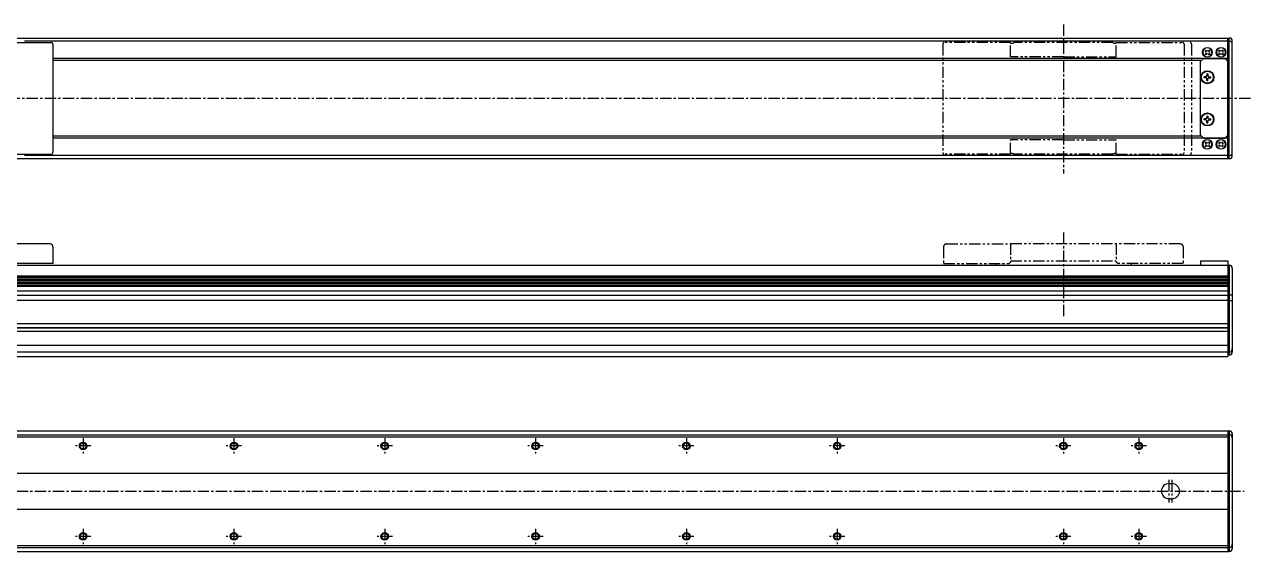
# Model space of a CAD drawing. Extents: x -609 to 649, y 141 to 558.
# Drawn here: x -164 to 649, y 208 to 558 of the extents above; entities that cross this region are included whole.
import ezdxf

# ---------------------------------------------------------------- set-up
doc = ezdxf.new("R2010")
doc.units = 0
for name, pattern in [('CENTER', [12, 7.5, -1.5, 1.5, -1.5]), ('CONTINOUS', [0]), ('PHANTOM', [15, 7.5, -1.5, 1.5, -1.5, 1.5, -1.5])]:
    doc.linetypes.add(name, pattern=pattern)
doc.layers.get('0').update_dxf_attribs({"linetype": 'CONTINUOUS'})
doc.layers.add('CENTER', color=1, linetype='CENTER')

msp = doc.modelspace()

# ---------------------------------------------------------------- linework, layer by layer
at = {"color": 7, "linetype": 'CONTINOUS'}
for p, q in [((-435.77, 548.73), (635.23, 548.73)), ((-189.77, 545.73), (-145.77, 545.73)), ((634.23, 546.66), (-163.62, 546.66)), ((-144.77, 544.73), (-144.77, 472.73)), ((634.23, 468.73), (634.23, 548.73)), ((634.23, 546.66), (635.23, 546.66)), ((635.23, 468.73), (635.23, 548.73)), ((637.23, 470.73), (637.23, 546.73)), ((619.19, 540.17), (619.79, 540.77)), ((619.6, 539.76), (619.19, 540.17)), ((619.19, 538.29), (619.6, 538.71)), ((619.79, 537.69), (619.19, 538.29)), ((619.79, 540.77), (620.2, 540.36)), ((620.2, 538.11), (619.79, 537.69)), ((621.25, 540.36), (621.66, 540.77)), ((621.66, 537.69), (621.25, 538.11)), ((621.66, 540.77), (622.27, 540.17)), ((622.27, 538.29), (621.66, 537.69)), ((622.27, 540.17), (621.85, 539.76)), ((621.85, 538.71), (622.27, 538.29)), ((628.19, 540.17), (628.79, 540.77)), ((628.6, 539.76), (628.19, 540.17)), ((628.19, 538.29), (628.6, 538.71)), ((628.79, 537.69), (628.19, 538.29)), ((628.79, 540.77), (629.2, 540.36)), ((629.2, 538.11), (628.79, 537.69)), ((630.25, 540.36), (630.66, 540.77)), ((630.66, 537.69), (630.25, 538.11)), ((630.66, 540.77), (631.27, 540.17)), ((631.27, 538.29), (630.66, 537.69)), ((631.27, 540.17), (630.85, 539.76)), ((630.85, 538.71), (631.27, 538.29)), ((634.23, 535.23), (-144.77, 535.23)), ((616.73, 533.73), (-144.77, 533.73)), ((616.23, 533.23), (618.23, 535.23)), ((616.23, 484.23), (616.23, 533.23)), ((618.23, 535.23), (632.23, 535.23)), ((634.23, 533.23), (632.23, 535.23)), ((634.23, 484.23), (634.23, 533.23)), ((618.53, 522.42), (618.53, 523.05)), ((619.47, 523.05), (618.53, 523.05)), ((619.47, 522.42), (618.53, 522.42)), ((620.41, 524.93), (620.41, 523.99)), ((620.41, 524.93), (621.04, 524.93)), ((620.41, 520.53), (620.41, 521.48)), ((620.41, 520.53), (621.04, 520.53)), ((621.04, 524.93), (621.04, 523.99)), ((621.04, 520.53), (621.04, 521.48)), ((621.98, 523.05), (622.93, 523.05)), ((621.98, 522.42), (622.93, 522.42)), ((622.93, 522.42), (622.93, 523.05)), ((620.41, 496.93), (620.41, 495.99)), ((620.41, 496.93), (621.04, 496.93)), ((621.04, 496.93), (621.04, 495.99)), ((618.53, 494.42), (618.53, 495.05)), ((619.47, 495.05), (618.53, 495.05)), ((619.47, 494.42), (618.53, 494.42)), ((620.41, 492.53), (620.41, 493.48)), ((620.41, 492.53), (621.04, 492.53)), ((621.04, 492.53), (621.04, 493.48)), ((621.98, 495.05), (622.93, 495.05)), ((621.98, 494.42), (622.93, 494.42)), ((622.93, 494.42), (622.93, 495.05)), ((616.73, 483.73), (-144.77, 483.73)), ((634.23, 482.23), (-144.77, 482.23)), ((618.23, 482.23), (616.23, 484.23)), ((618.23, 482.23), (632.23, 482.23)), ((619.79, 479.77), (619.19, 479.17)), ((620.2, 479.36), (619.79, 479.77)), ((621.66, 479.77), (621.25, 479.36)), ((622.27, 479.17), (621.66, 479.77)), ((628.79, 479.77), (628.19, 479.17)), ((629.2, 479.36), (628.79, 479.77)), ((630.66, 479.77), (630.25, 479.36)), ((631.27, 479.17), (630.66, 479.77)), ((632.23, 482.23), (634.23, 484.23)), ((-189.77, 471.73), (-145.77, 471.73)), ((619.19, 479.17), (619.6, 478.76)), ((619.6, 477.71), (619.19, 477.29)), ((619.19, 477.29), (619.79, 476.69)), ((619.79, 476.69), (620.2, 477.11)), ((621.25, 477.11), (621.66, 476.69)), ((621.66, 476.69), (622.27, 477.29)), ((621.85, 478.76), (622.27, 479.17)), ((622.27, 477.29), (621.85, 477.71)), ((628.19, 479.17), (628.6, 478.76)), ((628.6, 477.71), (628.19, 477.29)), ((628.19, 477.29), (628.79, 476.69)), ((628.79, 476.69), (629.2, 477.11)), ((630.25, 477.11), (630.66, 476.69)), ((630.66, 476.69), (631.27, 477.29)), ((630.85, 478.76), (631.27, 479.17)), ((631.27, 477.29), (630.85, 477.71)), ((-435.77, 468.73), (635.23, 468.73)), ((634.23, 470.8), (-163.62, 470.8)), ((634.23, 470.8), (635.23, 470.8)), ((-146.77, 412.16), (-189.77, 412.16)), ((-144.77, 410.16), (-144.77, 399.16)), ((-144.77, 399.16), (-188.77, 399.16)), ((616.23, 400.96), (634.23, 400.96)), ((616.23, 400.96), (616.23, 398.06)), ((634.23, 400.96), (634.23, 398.06)), ((-435.77, 398.06), (635.23, 398.06)), ((-434.77, 391.04), (634.23, 391.04)), ((634.23, 398.06), (634.23, 337.56)), ((635.23, 398.06), (635.23, 338.56)), ((637.23, 396.06), (637.23, 340.56)), ((-434.77, 390.05), (634.23, 390.05)), ((-434.77, 389.06), (634.23, 389.06)), ((-434.77, 388.06), (634.23, 388.06)), ((-434.77, 387.07), (634.23, 387.07)), ((-434.77, 386.08), (634.23, 386.08)), ((-434.77, 385.09), (634.23, 385.09)), ((-434.77, 384.09), (634.23, 384.09)), ((-435.77, 381.18), (635.23, 381.18)), ((-434.77, 378.31), (634.23, 378.31)), ((-434.77, 374.81), (634.23, 374.81)), ((634.23, 378.46), (637.23, 378.46)), ((634.23, 374.66), (637.23, 374.66)), ((-437.77, 359.4), (634.23, 359.4)), ((-437.77, 354.33), (634.23, 354.33)), ((-434.77, 356.86), (634.23, 356.86)), ((-434.77, 356.56), (634.23, 356.56)), ((-435.77, 345.06), (635.23, 345.06)), ((-435.77, 340.56), (635.23, 340.56)), ((-434.77, 337.56), (634.23, 337.56)), ((634.23, 338.56), (635.23, 338.56)), ((-435.77, 288.25), (635.23, 288.25)), ((-435.77, 285.65), (635.23, 285.65)), ((634.23, 288.25), (634.23, 208.25)), ((635.23, 288.25), (635.23, 208.25)), ((637.23, 286.25), (637.23, 210.25)), ((-435.77, 284.25), (635.23, 284.25)), ((-434.77, 260.25), (634.23, 260.25)), ((595.23, 253.25), (597.23, 253.25)), ((-434.77, 236.25), (634.23, 236.25)), ((595.23, 243.25), (597.23, 243.25)), ((-435.77, 212.25), (635.23, 212.25)), ((-435.77, 210.85), (635.23, 210.85)), ((-435.77, 208.25), (635.23, 208.25))]:
    msp.add_line(p, q, dxfattribs=at)
at = {"color": 3, "linetype": 'PHANTOM'}
for p, q in [((445.23, 544.73), (445.23, 472.73)), ((490.23, 545.73), (446.23, 545.73)), ((490.23, 536.23), (490.23, 545.73)), ((558.05, 545.73), (492.41, 545.73)), ((560.23, 545.73), (604.23, 545.73)), ((560.23, 536.23), (560.23, 545.73)), ((605.23, 544.73), (605.23, 472.73)), ((610.23, 544.73), (610.23, 472.73)), ((525.23, 536.23), (490.23, 536.23)), ((525.23, 536.23), (560.23, 536.23)), ((525.23, 481.23), (490.23, 481.23)), ((490.23, 471.73), (490.23, 481.23)), ((525.23, 481.23), (560.23, 481.23)), ((560.23, 471.73), (560.23, 481.23)), ((490.23, 471.73), (446.23, 471.73)), ((558.05, 471.73), (492.41, 471.73)), ((560.23, 471.73), (604.23, 471.73)), ((445.73, 410.16), (445.73, 399.16)), ((447.73, 412.16), (490.23, 412.16)), ((490.23, 412.56), (560.23, 412.56)), ((490.23, 412.56), (490.23, 400.16)), ((560.23, 412.56), (560.23, 400.16)), ((602.73, 412.16), (560.23, 412.16)), ((604.73, 410.16), (604.73, 399.16)), ((445.73, 399.16), (489.23, 399.16)), ((480.23, 399.16), (480.23, 398.06)), ((489.23, 399.16), (490.23, 400.16)), ((490.23, 401.09), (560.23, 401.09)), ((561.23, 399.16), (560.23, 400.16)), ((604.73, 399.16), (561.23, 399.16)), ((570.23, 399.16), (570.23, 398.06))]:
    msp.add_line(p, q, dxfattribs=at)
at = {"color": 7, "linetype": 'CONTINOUS'}
for centre, radius in [((620.73, 539.23), 3.25), ((629.73, 539.23), 3.25), ((620.73, 522.73), 4.3), ((620.73, 522.73), 4), ((620.73, 494.73), 4.3), ((620.73, 494.73), 4), ((620.73, 478.23), 3.25), ((629.73, 478.23), 3.25), ((-124.77, 278.25), 2.5), ((-124.77, 278.25), 2), ((-24.77, 278.25), 2.5), ((-24.77, 278.25), 2), ((75.23, 278.25), 2.5), ((75.23, 278.25), 2), ((175.23, 278.25), 2.5), ((175.23, 278.25), 2), ((275.23, 278.25), 2.5), ((275.23, 278.25), 2), ((375.23, 278.25), 2.5), ((375.23, 278.25), 2), ((525.23, 278.25), 2.5), ((525.23, 278.25), 2), ((575.23, 278.25), 2.5), ((575.23, 278.25), 2), ((-124.77, 218.25), 2.5), ((-124.77, 218.25), 2), ((-24.77, 218.25), 2.5), ((-24.77, 218.25), 2), ((75.23, 218.25), 2.5), ((75.23, 218.25), 2), ((175.23, 218.25), 2.5), ((175.23, 218.25), 2), ((275.23, 218.25), 2.5), ((275.23, 218.25), 2), ((375.23, 218.25), 2.5), ((375.23, 218.25), 2), ((525.23, 218.25), 2.5), ((525.23, 218.25), 2), ((575.23, 218.25), 2.5), ((575.23, 218.25), 2)]:
    msp.add_circle(centre, radius, dxfattribs=at)
for centre, radius, start, end in [((-145.77, 544.73), 1, 0, 90), ((635.23, 546.73), 2, 0, 90), ((635.23, 544.66), 2, 0, 90), ((620.73, 539.23), 3, 0.00029, 0), ((619.08, 539.23), 0.742, 315, 44.99994), ((620.73, 540.88), 0.742, 225, 314.99996), ((620.73, 537.58), 0.742, 44.99997, 134.99995), ((622.38, 539.23), 0.742, 134.99996, 224.99995), ((629.73, 539.23), 3, 0.00029, 0), ((628.08, 539.23), 0.742, 315, 44.99994), ((629.73, 540.88), 0.742, 225, 314.99996), ((629.73, 537.58), 0.742, 44.99997, 134.99995), ((631.38, 539.23), 0.742, 134.99996, 224.99995), ((619.47, 523.99), 0.94, 269.99996, 0), ((619.47, 521.48), 0.94, 0.00003, 90.00006), ((621.98, 523.99), 0.94, 179.99998, 270.00002), ((621.98, 521.48), 0.94, 90.00001, 180.00005), ((619.47, 495.99), 0.94, 269.99996, 0), ((621.98, 495.99), 0.94, 179.99998, 270.00002), ((619.47, 493.48), 0.94, 0.00003, 90.00006), ((621.98, 493.48), 0.94, 90.00001, 180.00005), ((620.73, 478.23), 3, 0, 359.99971), ((629.73, 478.23), 3, 0, 359.99971), ((-145.77, 472.73), 1, 270, 0), ((619.08, 478.23), 0.742, 315.00006, 45), ((620.73, 479.88), 0.742, 225.00005, 315.00003), ((620.73, 476.58), 0.742, 45.00004, 135), ((622.38, 478.23), 0.742, 135.00005, 225.00004), ((628.08, 478.23), 0.742, 315.00006, 45), ((629.73, 479.88), 0.742, 225.00005, 315.00003), ((629.73, 476.58), 0.742, 45.00004, 135), ((631.38, 478.23), 0.742, 135.00005, 225.00004), ((635.23, 472.8), 2, 270, 0), ((635.23, 470.73), 2, 270, 0), ((-146.77, 410.16), 2, 0, 90), ((635.23, 396.06), 2, 0, 90), ((635.23, 342.56), 2, 270, 0), ((635.23, 340.56), 2, 270, 0), ((635.23, 286.25), 2, 0, 90), ((635.23, 283.65), 2, 0, 90), ((595.23, 248.25), 5, 90, 270), ((597.23, 248.25), 5, 270, 90), ((635.23, 212.85), 2, 270, 0), ((635.23, 210.25), 2, 270, 0)]:
    msp.add_arc(centre, radius, start, end, dxfattribs=at)
at = {"color": 3, "linetype": 'PHANTOM'}
for centre, radius, start, end in [((446.23, 544.73), 1, 90, 180), ((490.23, 550.23), 5, 270, 295.84193), ((560.23, 550.23), 5, 244.15807, 270), ((604.23, 544.73), 1, 0, 90), ((609.23, 544.73), 1, 0, 90), ((446.23, 472.73), 1, 180, 270), ((490.23, 467.23), 5, 64.15807, 90), ((560.23, 467.23), 5, 90, 115.84193), ((604.23, 472.73), 1, 270, 0), ((609.23, 472.73), 1, 270, 0), ((447.73, 410.16), 2, 90, 180), ((602.73, 410.16), 2, 0, 90)]:
    msp.add_arc(centre, radius, start, end, dxfattribs=at)
at = {"layer": 'CENTER', "color": 1, "linetype": 'CENTER'}
for p, q in [((525.23, 557.68), (525.23, 458.91)), ((649.28, 508.73), (-474.96, 508.73)), ((525.23, 419.76), (525.23, 363.18)), ((-119.73, 278.25), (-129.81, 278.25)), ((-124.77, 283.29), (-124.77, 273.21)), ((-19.73, 278.25), (-29.81, 278.25)), ((-24.77, 283.29), (-24.77, 273.21)), ((80.27, 278.25), (70.19, 278.25)), ((75.23, 283.29), (75.23, 273.21)), ((180.27, 278.25), (170.19, 278.25)), ((175.23, 283.29), (175.23, 273.21)), ((280.27, 278.25), (270.19, 278.25)), ((275.23, 283.29), (275.23, 273.21)), ((380.27, 278.25), (370.19, 278.25)), ((375.23, 283.29), (375.23, 273.21)), ((530.27, 278.25), (520.19, 278.25)), ((525.23, 283.29), (525.23, 273.21)), ((580.27, 278.25), (570.19, 278.25)), ((575.23, 283.29), (575.23, 273.21)), ((595.23, 255.79), (595.23, 240.71)), ((597.23, 255.79), (597.23, 240.71)), ((-480.8, 248.25), (645.16, 248.25)), ((-124.77, 223.29), (-124.77, 213.21)), ((-24.77, 223.29), (-24.77, 213.21)), ((75.23, 223.29), (75.23, 213.21)), ((175.23, 223.29), (175.23, 213.21)), ((275.23, 223.29), (275.23, 213.21)), ((375.23, 223.29), (375.23, 213.21)), ((525.23, 223.29), (525.23, 213.21)), ((575.23, 223.29), (575.23, 213.21)), ((-119.73, 218.25), (-129.81, 218.25)), ((-19.73, 218.25), (-29.81, 218.25)), ((80.27, 218.25), (70.19, 218.25)), ((180.27, 218.25), (170.19, 218.25)), ((280.27, 218.25), (270.19, 218.25)), ((380.27, 218.25), (370.19, 218.25)), ((530.27, 218.25), (520.19, 218.25)), ((580.27, 218.25), (570.19, 218.25))]:
    msp.add_line(p, q, dxfattribs=at)

doc.saveas('drawing.dxf')
